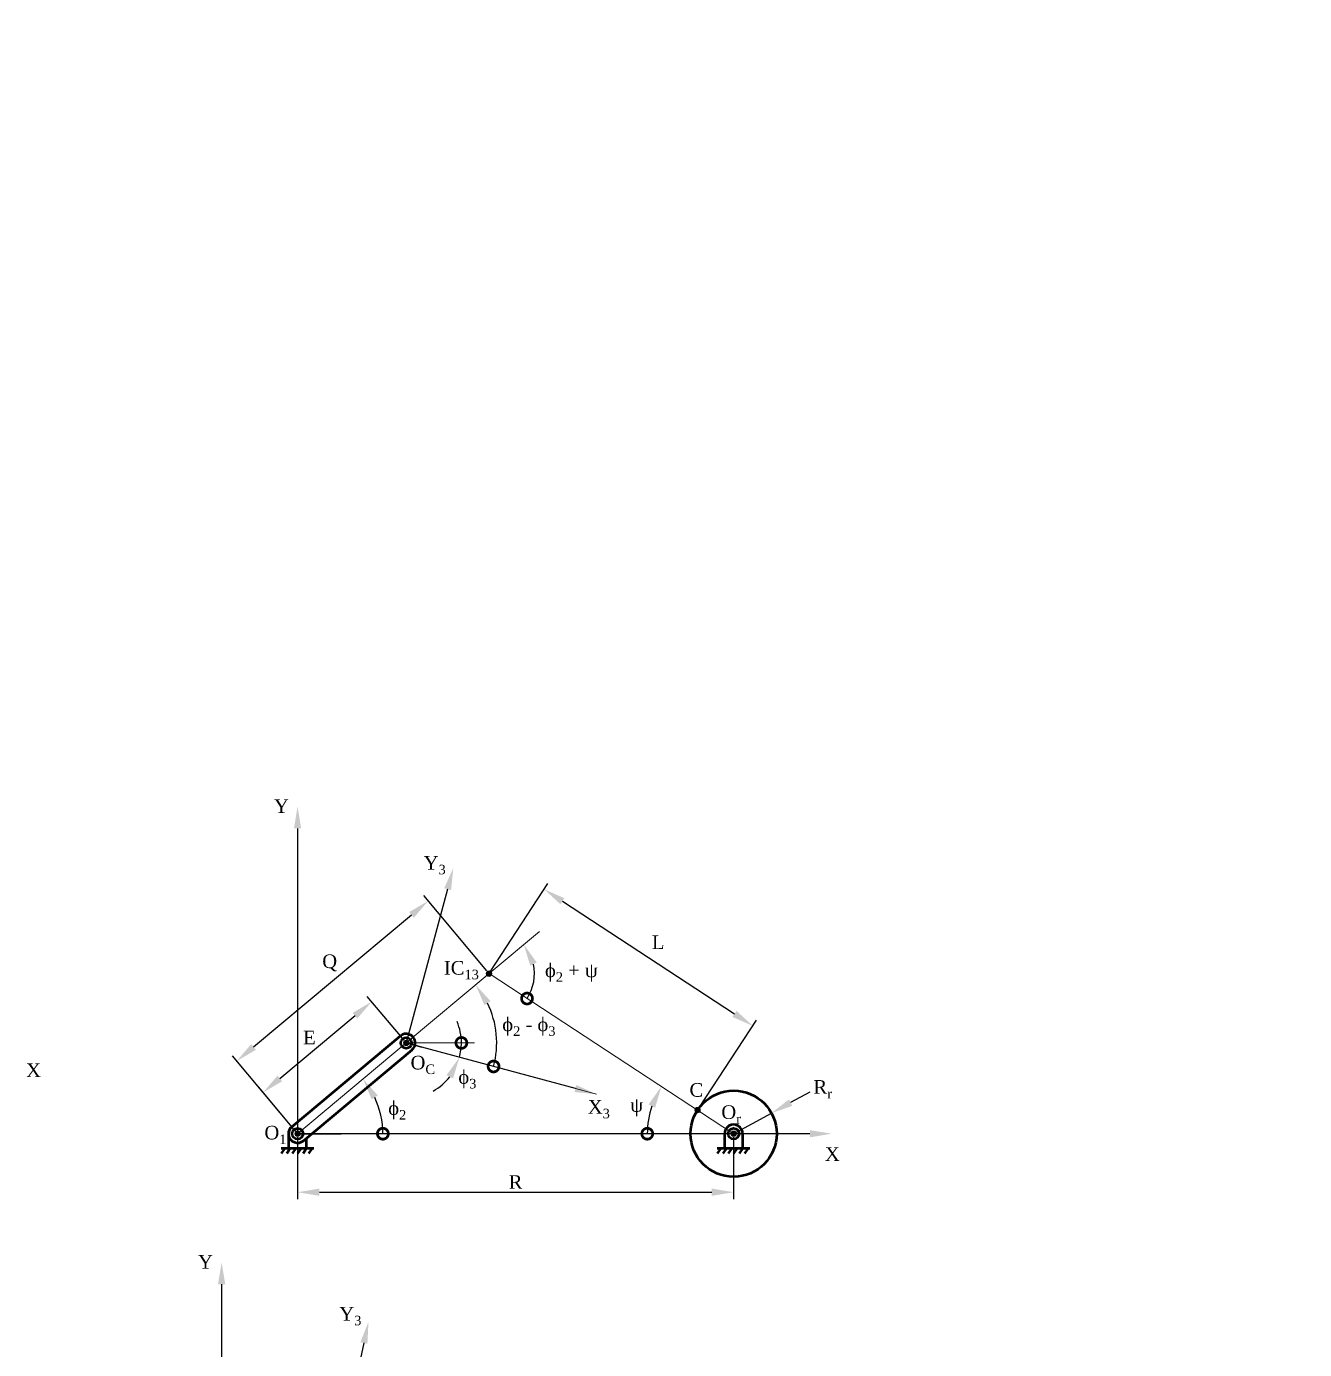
# Model space of a CAD drawing. Header units: millimetres. Extents: x -627 to 1823, y -1195 to 1759.
# Drawn here: x 690.7 to 925.2, y -16.5 to 226.1 of the extents above; entities that cross this region are included whole.
import ezdxf
from ezdxf import colors
from ezdxf.entities.mleader import LeaderData, LeaderLine
from ezdxf.math import Vec2, Vec3

# ---------------------------------------------------------------- set-up
doc = ezdxf.new("R2010")
doc.units = ezdxf.units.MM
for name, color, linetype, lineweight in [('coordinate', 7, 'Continuous', 20), ('DIM', 7, 'Continuous', 20), ('PROFILE', 7, 'Continuous', 50)]:
    doc.layers.add(name, color=color, linetype=linetype, lineweight=lineweight)
doc.styles.get("Standard").update_dxf_attribs({"font": 'arial.ttf'})
doc.styles.add('可註解', font='arial.ttf')
doc.dimstyles.new('凸輪專題用', dxfattribs={"dimtxt": 2.5, "dimasz": 8, "dimexe": 1.25, "dimexo": 0.625, "dimtad": 1, "dimtxsty": 'Standard', "dimcen": 0, "dimadec": 0, "dimazin": 0, "dimtfac": 1, "dimtmove": 0, "dimatfit": 3, "dimfxl": 1, "dimarcsym": 0})

# ---------------------------------------------------------------- blocks, each defined once
blk = doc.blocks.new('_DotSmall')
at = {"color": 0, "linetype": 'ByBlock', "const_width": 0.5}
blk.add_lwpolyline([(-0.0625, 0, 1), (0.0625, 0, 1)], format="xyb", close=True, dxfattribs=at)
blk = doc.blocks.new('*D47')
at = {"layer": 'Defpoints', "color": 0, "transparency": 16777216}
for p in [(746.44, -43.89), (741.74, -56.95), (726.51, -60.55), (726.51, -60.55), (806.51, -60.55)]:
    blk.add_point(p, dxfattribs=at)
at = {"layer": 'DIM', "color": 0, "lineweight": -2, "transparency": 16777216}
blk.add_arc((726.51, -60.55), 15.65, 360, 25.2136, dxfattribs=at)
at = {"layer": 'DIM', "color": 0, "transparency": 16777216}
blk.add_solid([(740.11, -54.24), (741.23, -53.52), (738.52, -50.51)], dxfattribs=at)
at = {"layer": 'DIM', "color": 0, "lineweight": -2, "transparency": 16777216, "xscale": 4, "yscale": 4, "zscale": 4, "rotation": 269.9999999999999}
blk.add_blockref('_DotSmall', (742.16, -60.55), dxfattribs=at)
blk = doc.blocks.new('*D49')
at = {"layer": 'Defpoints', "color": 0, "transparency": 16777216}
for p in [(1743.38, 49.45), (1738.68, 36.39), (1723.45, 32.79), (1723.45, 32.79), (1803.45, 32.79)]:
    blk.add_point(p, dxfattribs=at)
at = {"layer": 'DIM', "color": 0, "lineweight": -2, "transparency": 16777216}
blk.add_arc((1723.45, 32.79), 15.65, 0, 25.2136, dxfattribs=at)
at = {"layer": 'DIM', "color": 0, "transparency": 16777216}
blk.add_solid([(1737.05, 39.1), (1738.17, 39.82), (1735.46, 42.83)], dxfattribs=at)
at = {"layer": 'DIM', "color": 0, "lineweight": -2, "transparency": 16777216, "xscale": 4, "yscale": 4, "zscale": 4, "rotation": 270.0000000000001}
blk.add_blockref('_DotSmall', (1739.1, 32.79), dxfattribs=at)
blk = doc.blocks.new('*D51')
at = {"layer": 'Defpoints', "color": 0, "transparency": 16777216}
for p in [(1811.56, 67.13), (1758.58, 62.16), (1755.26, 54.49), (1743.38, 49.45), (1743.38, 49.45)]:
    blk.add_point(p, dxfattribs=at)
at = {"layer": 'DIM', "color": 0, "lineweight": -2, "transparency": 16777216}
blk.add_arc((1743.38, 49.45), 12.91, 14.5346, 22.0696, dxfattribs=at)
at = {"layer": 'DIM', "color": 0, "transparency": 16777216}
blk.add_solid([(1754.77, 53.96), (1755.91, 54.65), (1753.28, 57.73)], dxfattribs=at)
at = {"layer": 'DIM', "color": 0, "lineweight": -2, "transparency": 16777216, "xscale": 4, "yscale": 4, "zscale": 4, "rotation": 284.5345874168744}
blk.add_blockref('_DotSmall', (1755.88, 52.69), dxfattribs=at)
blk = doc.blocks.new('*D52')
at = {"layer": 'Defpoints', "color": 0, "transparency": 16777216}
for p in [(1811.56, 67.13), (1766.61, 51.42), (1743.38, 49.45), (1743.38, 49.45), (1769.51, 49.45)]:
    blk.add_point(p, dxfattribs=at)
at = {"layer": 'DIM', "color": 0, "lineweight": -2, "transparency": 16777216}
blk.add_arc((1743.38, 49.45), 23.31, 360, 4.6912, dxfattribs=at)
at = {"layer": 'DIM', "color": 0, "transparency": 16777216}
blk.add_solid([(1765.96, 51.25), (1767.27, 51.47), (1765.95, 55.3)], dxfattribs=at)
at = {"layer": 'DIM', "color": 0, "lineweight": -2, "transparency": 16777216, "xscale": 4, "yscale": 4, "zscale": 4, "rotation": 269.9999999999999}
blk.add_blockref('_DotSmall', (1766.69, 49.45), dxfattribs=at)
blk = doc.blocks.new('*D54')
at = {"layer": 'Defpoints', "color": 0, "transparency": 16777216}
for p in [(761.64, -31.18), (768.79, -41.86), (746.44, -43.89), (746.44, -43.89), (807.63, -57.1)]:
    blk.add_point(p, dxfattribs=at)
at = {"layer": 'DIM', "color": 0, "lineweight": -2, "transparency": 16777216}
blk.add_line((762.12, -30.78), (764.61, -28.69), dxfattribs=at)
blk.add_arc((746.44, -43.89), 22.43, 347.8121, 29.6673, dxfattribs=at)
at = {"layer": 'DIM', "color": 0, "transparency": 16777216}
blk.add_solid([(765.39, -33.16), (766.48, -32.4), (763.65, -29.5)], dxfattribs=at)
at = {"layer": 'DIM', "color": 0, "lineweight": -2, "transparency": 16777216, "xscale": 4, "yscale": 4, "zscale": 4, "rotation": 257.8121147853838}
blk.add_blockref('_DotSmall', (768.37, -48.62), dxfattribs=at)
blk = doc.blocks.new('*D58')
at = {"layer": 'Defpoints', "color": 0, "transparency": 16777216}
for p in [(760.37, 39.71), (755.67, 26.65), (740.44, 23.05), (740.44, 23.05), (820.44, 23.05)]:
    blk.add_point(p, dxfattribs=at)
at = {"layer": 'DIM', "color": 0, "lineweight": -2, "transparency": 16777216}
blk.add_arc((740.44, 23.05), 15.65, 360, 25.2136, dxfattribs=at)
at = {"layer": 'DIM', "color": 0, "transparency": 16777216}
blk.add_solid([(754.04, 29.36), (755.16, 30.08), (752.45, 33.09)], dxfattribs=at)
at = {"layer": 'DIM', "color": 0, "lineweight": -2, "transparency": 16777216, "xscale": 4, "yscale": 4, "zscale": 4, "rotation": 269.9999999999999}
blk.add_blockref('_DotSmall', (756.09, 23.05), dxfattribs=at)
blk = doc.blocks.new('*D59')
at = {"layer": 'Defpoints', "color": 0, "transparency": 16777216}
for p in [(784.82, 60.15), (775.57, 52.42), (775.57, 52.42), (783.8, 51.14), (820.44, 23.05)]:
    blk.add_point(p, dxfattribs=at)
at = {"layer": 'DIM', "color": 0, "lineweight": -2, "transparency": 16777216}
blk.add_arc((775.57, 52.42), 8.33, 326.7967, 12.1247, dxfattribs=at)
at = {"layer": 'DIM', "color": 0, "transparency": 16777216}
blk.add_solid([(783.12, 53.88), (784.32, 54.46), (781.96, 57.76)], dxfattribs=at)
at = {"layer": 'DIM', "color": 0, "lineweight": -2, "transparency": 16777216, "xscale": 4, "yscale": 4, "zscale": 4, "rotation": 236.7967224237234}
blk.add_blockref('_DotSmall', (782.54, 47.85), dxfattribs=at)
blk = doc.blocks.new('*D60')
at = {"layer": 'Defpoints', "color": 0, "transparency": 16777216}
for p in [(775.57, 52.42), (805.77, 29.02), (740.44, 23.05), (820.44, 23.05), (820.44, 23.05)]:
    blk.add_point(p, dxfattribs=at)
at = {"layer": 'DIM', "color": 0, "lineweight": -2, "transparency": 16777216}
blk.add_arc((820.44, 23.05), 15.84, 161.3074, 180, dxfattribs=at)
at = {"layer": 'DIM', "color": 0, "transparency": 16777216}
blk.add_solid([(804.84, 28.42), (806.04, 27.83), (807.19, 31.72)], dxfattribs=at)
at = {"layer": 'DIM', "color": 0, "lineweight": -2, "transparency": 16777216, "xscale": 4, "yscale": 4, "zscale": 4, "rotation": 270.0000000000001}
blk.add_blockref('_DotSmall', (804.6, 23.05), dxfattribs=at)
blk = doc.blocks.new('*D61')
at = {"layer": 'Defpoints', "color": 0, "transparency": 16777216}
for p in [(754.05, 47.28), (760.37, 39.71), (740.44, 23.05)]:
    blk.add_point(p, dxfattribs=at)
at = {"layer": 'DIM', "color": 0, "lineweight": -2, "transparency": 16777216}
for p, q in [((759.97, 40.19), (753.24, 48.24)), ((737.19, 33.18), (750.98, 44.71)), ((740.04, 23.53), (733.31, 31.57))]:
    blk.add_line(p, q, dxfattribs=at)
at = {"layer": 'DIM', "color": 0, "transparency": 16777216}
for points in [[(750.55, 45.22), (751.41, 44.2), (754.05, 47.28)], [(736.76, 33.69), (737.61, 32.67), (734.12, 30.62)]]:
    blk.add_solid(points, dxfattribs=at)
at = {"layer": 'DIM', "color": 0, "transparency": 16777216, "insert": (742.85, 40.36), "char_height": 2.5, "attachment_point": 5, "rotation": 39.8965}
blk.add_mtext('{\\fTimes New Roman|b0|i0|c0|p18; }', dxfattribs=at)
blk = doc.blocks.new('*D55')
at = {"layer": 'Defpoints', "color": 0, "transparency": 16777216}
for p in [(764.42, 65.76), (775.57, 52.42), (740.44, 23.05)]:
    blk.add_point(p, dxfattribs=at)
at = {"layer": 'DIM', "color": 0, "lineweight": -2, "transparency": 16777216}
for p, q in [((775.17, 52.9), (763.61, 66.72)), ((732.36, 38.96), (761.35, 63.19)), ((740.04, 23.53), (728.49, 37.35))]:
    blk.add_line(p, q, dxfattribs=at)
at = {"layer": 'DIM', "color": 0, "transparency": 16777216}
for points in [[(760.92, 63.7), (761.78, 62.68), (764.42, 65.76)], [(731.93, 39.47), (732.79, 38.44), (729.29, 36.39)]]:
    blk.add_solid(points, dxfattribs=at)
at = {"layer": 'DIM', "color": 0, "transparency": 16777216, "insert": (746.77, 53.45), "char_height": 2.5, "attachment_point": 5, "rotation": 39.8965}
blk.add_mtext('{\\fTimes New Roman|b0|i0|c0|p18; }', dxfattribs=at)
blk = doc.blocks.new('*D56')
at = {"layer": 'Defpoints', "color": 0, "transparency": 16777216}
for p in [(740.44, 23.05), (820.44, 23.05), (820.44, 12.32)]:
    blk.add_point(p, dxfattribs=at)
at = {"layer": 'DIM', "color": 0, "lineweight": -2, "transparency": 16777216}
for p, q in [((740.44, 22.43), (740.44, 11.07)), ((820.44, 22.43), (820.44, 11.07)), ((744.44, 12.32), (816.44, 12.32))]:
    blk.add_line(p, q, dxfattribs=at)
at = {"layer": 'DIM', "color": 0, "transparency": 16777216}
for points in [[(744.44, 12.99), (744.44, 11.66), (740.44, 12.32)], [(816.44, 12.99), (816.44, 11.66), (820.44, 12.32)]]:
    blk.add_solid(points, dxfattribs=at)
at = {"layer": 'DIM', "color": 0, "transparency": 16777216, "insert": (780.44, 14.2), "char_height": 2.5, "attachment_point": 5}
blk.add_mtext('{\\fTimes New Roman|b0|i0|c0|p18;R} ', dxfattribs=at)
blk = doc.blocks.new('*D57')
at = {"layer": 'Defpoints', "color": 0, "transparency": 16777216}
for p in [(827.38, 26.83), (820.44, 23.05)]:
    blk.add_point(p, dxfattribs=at)
at = {"layer": 'DIM', "color": 0, "lineweight": -2, "transparency": 16777216}
for p, q in [((834.4, 30.66), (830.89, 28.75)), ((820.44, 23.05), (827.38, 26.83))]:
    blk.add_line(p, q, dxfattribs=at)
at = {"layer": 'DIM', "color": 0, "transparency": 16777216}
blk.add_solid([(830.57, 29.33), (831.21, 28.16), (827.38, 26.83)], dxfattribs=at)
blk = doc.blocks.new('*D62')
at = {"layer": 'Defpoints', "color": 0, "transparency": 16777216}
for p in [(775.57, 52.42), (760.37, 39.71), (760.37, 39.71), (776.95, 40.65), (795.3, 30.3)]:
    blk.add_point(p, dxfattribs=at)
at = {"layer": 'DIM', "color": 0, "lineweight": -2, "transparency": 16777216}
blk.add_arc((760.37, 39.71), 16.61, 344.9147, 26.0608, dxfattribs=at)
at = {"layer": 'DIM', "color": 0, "transparency": 16777216}
blk.add_solid([(774.73, 46.64), (775.85, 47.37), (773.11, 50.36)], dxfattribs=at)
at = {"layer": 'DIM', "color": 0, "lineweight": -2, "transparency": 16777216, "xscale": 4, "yscale": 4, "zscale": 4, "rotation": 254.9147327867578}
blk.add_blockref('_DotSmall', (776.4, 35.39), dxfattribs=at)
blk = doc.blocks.new('*D63')
at = {"layer": 'Defpoints', "color": 0, "transparency": 16777216}
for p in [(760.37, 39.71), (760.37, 39.71), (772.9, 39.71), (770.46, 38.83), (795.3, 30.3)]:
    blk.add_point(p, dxfattribs=at)
at = {"layer": 'DIM', "color": 0, "lineweight": -2, "transparency": 16777216}
for start, end in [(360, 22.7794), (344.9147, 360), (299.3559, 322.1353)]:
    blk.add_arc((760.37, 39.71), 10.13, start, end, dxfattribs=at)
at = {"layer": 'DIM', "color": 0, "transparency": 16777216}
blk.add_solid([(767.77, 33.79), (768.96, 33.2), (770.15, 37.08)], dxfattribs=at)
at = {"layer": 'DIM', "color": 0, "lineweight": -2, "transparency": 16777216, "xscale": 4, "yscale": 4, "zscale": 4, "rotation": 269.9999999999999}
blk.add_blockref('_DotSmall', (770.5, 39.71), dxfattribs=at)
blk = doc.blocks.new('*D64')
at = {"layer": 'Defpoints', "color": 0, "transparency": 16777216}
for p in [(775.57, 52.42), (823.95, 42.84), (813.83, 27.38)]:
    blk.add_point(p, dxfattribs=at)
at = {"layer": 'DIM', "color": 0, "lineweight": -2, "transparency": 16777216}
for p, q in [((775.91, 52.94), (786.37, 68.93)), ((789.04, 65.69), (820.6, 45.03)), ((814.17, 27.9), (824.63, 43.89))]:
    blk.add_line(p, q, dxfattribs=at)
at = {"layer": 'DIM', "color": 0, "transparency": 16777216}
for points in [[(789.4, 66.25), (788.67, 65.13), (785.69, 67.88)], [(820.97, 45.59), (820.24, 44.47), (823.95, 42.84)]]:
    blk.add_solid(points, dxfattribs=at)
blk = doc.blocks.new('*D199')
at = {"layer": 'Defpoints', "color": 0, "transparency": 16777216}
for p in [(763.67, -158.43), (754.94, -165.73), (763.27, -167.02), (730.62, -186.06), (826.73, -212.71)]:
    blk.add_point(p, dxfattribs=at)
at = {"layer": 'DIM', "color": 0, "lineweight": -2, "transparency": 16777216}
blk.add_arc((754.94, -165.73), 8.43, 326.7967, 355.3003, dxfattribs=at)
at = {"layer": 'DIM', "color": 0, "transparency": 16777216}
blk.add_solid([(762.32, -166.74), (764.36, -166.1), (761.41, -160.32)], dxfattribs=at)
at = {"layer": 'DIM', "color": 0, "lineweight": -2, "transparency": 16777216, "xscale": 6.4, "yscale": 6.4, "zscale": 6.4, "rotation": 236.7967224237233}
blk.add_blockref('_DotSmall', (761.99, -170.35), dxfattribs=at)
blk = doc.blocks.new('*D205')
at = {"layer": 'Defpoints', "color": 0, "transparency": 16777216}
for p in [(1130.12, -289.58), (1121.26, -296.99), (1121.26, -296.99), (1130.32, -299.06), (1176.64, -342.25)]:
    blk.add_point(p, dxfattribs=at)
at = {"layer": 'DIM', "color": 0, "lineweight": -2, "transparency": 16777216}
blk.add_arc((1121.26, -296.99), 9.29, 320.7373, 359.5981, dxfattribs=at)
at = {"layer": 'DIM', "color": 0, "transparency": 16777216}
blk.add_solid([(1129.55, -297.41), (1131.55, -296.69), (1128.39, -291.03)], dxfattribs=at)
at = {"layer": 'DIM', "color": 0, "lineweight": -2, "transparency": 16777216, "xscale": 6.4, "yscale": 6.4, "zscale": 6.4, "rotation": 230.7373248420033}
blk.add_blockref('_DotSmall', (1128.45, -302.87), dxfattribs=at)
blk = doc.blocks.new('*D214')
at = {"layer": 'Defpoints', "color": 0, "transparency": 16777216}
for p in [(1267.03, -678.4), (1094.27, -715.44), (1094.27, -715.44), (1107.99, -714.48), (1121.66, -715.44)]:
    blk.add_point(p, dxfattribs=at)
at = {"layer": 'DIM', "color": 0, "lineweight": -2, "transparency": 16777216}
for start, end in [(39.0115, 65.9197), (0, 12.1034), (333.0919, 0)]:
    blk.add_arc((1094.27, -715.44), 13.75, start, end, dxfattribs=at)
at = {"layer": 'DIM', "color": 0, "transparency": 16777216}
blk.add_solid([(1105.92, -706.33), (1103.99, -707.25), (1107.72, -712.56)], dxfattribs=at)
at = {"layer": 'DIM', "color": 0, "lineweight": -2, "transparency": 16777216, "xscale": 6.4, "yscale": 6.4, "zscale": 6.4, "rotation": 90.00000000000004}
blk.add_blockref('_DotSmall', (1108.02, -715.44), dxfattribs=at)
blk = doc.blocks.new('*D218')
at = {"layer": 'Defpoints', "color": 0, "transparency": 16777216}
for p in [(1212.31, -677.75), (1158.13, -695.37), (1113.4, -698.45), (1113.4, -698.45), (1161.06, -698.45)]:
    blk.add_point(p, dxfattribs=at)
at = {"layer": 'DIM', "color": 0, "lineweight": -2, "transparency": 16777216}
blk.add_arc((1113.4, -698.45), 44.83, 0, 3.6337, dxfattribs=at)
at = {"layer": 'DIM', "color": 0, "transparency": 16777216}
blk.add_solid([(1157.09, -695.75), (1159.2, -695.47), (1157.28, -689.27)], dxfattribs=at)
at = {"layer": 'DIM', "color": 0, "lineweight": -2, "transparency": 16777216, "xscale": 6.4, "yscale": 6.4, "zscale": 6.4, "rotation": 270}
blk.add_blockref('_DotSmall', (1158.23, -698.45), dxfattribs=at)
blk = doc.blocks.new('*D223')
at = {"layer": 'Defpoints', "color": 0, "transparency": 16777216}
for p in [(359.03, -797.74), (294.5, -820.01), (248.87, -823.52), (248.87, -823.52), (302.9, -823.52)]:
    blk.add_point(p, dxfattribs=at)
at = {"layer": 'DIM', "color": 0, "lineweight": -2, "transparency": 16777216}
blk.add_arc((248.87, -823.52), 45.77, 0, 5.15, dxfattribs=at)
at = {"layer": 'DIM', "color": 0, "transparency": 16777216}
blk.add_solid([(293.4, -819.58), (295.51, -819.24), (293.43, -813.09)], dxfattribs=at)
at = {"layer": 'DIM', "color": 0, "lineweight": -2, "transparency": 16777216, "xscale": 6.4, "yscale": 6.4, "zscale": 6.4, "rotation": 270.0000000000001}
blk.add_blockref('_DotSmall', (294.64, -823.52), dxfattribs=at)
blk = doc.blocks.new('*D224')
at = {"layer": 'Defpoints', "color": 0, "transparency": 16777216}
for p in [(404.31, -812.13), (286.84, -844.21), (237.51, -847.67), (237.51, -847.67), (291.55, -847.67)]:
    blk.add_point(p, dxfattribs=at)
at = {"layer": 'DIM', "color": 0, "lineweight": -2, "transparency": 16777216}
blk.add_arc((237.51, -847.67), 49.44, 360, 4.6065, dxfattribs=at)
at = {"layer": 'DIM', "color": 0, "transparency": 16777216}
blk.add_solid([(285.74, -843.85), (287.85, -843.54), (285.87, -837.36)], dxfattribs=at)
at = {"layer": 'DIM', "color": 0, "lineweight": -2, "transparency": 16777216, "xscale": 6.4, "yscale": 6.4, "zscale": 6.4, "rotation": 269.9999999999999}
blk.add_blockref('_DotSmall', (286.96, -847.67), dxfattribs=at)

msp = doc.modelspace()

# ---------------------------------------------------------------- hatches: boundary and pattern name
at = {"layer": 'DIM'}
h = msp.add_hatch(color=256, dxfattribs=at)
h.dxf.hatch_style = 1
h.paths.add_polyline_path([(775.068, 52.418, 0.1758613), (775.185, 52.097), (775.568, 52.418), (775.952, 52.739, 0.7008809)])
h.paths.add_polyline_path([(775.568, 52.418), (775.185, 52.097, 0.5034958), (775.987, 52.144)])
h.paths.add_polyline_path([(776.068, 52.418, 0.1758613), (775.952, 52.739), (775.568, 52.418), (775.987, 52.144, 0.1458988)])
h = msp.add_hatch(color=256, dxfattribs=at)
h.dxf.hatch_style = 1
h.paths.add_polyline_path([(760.871, 39.713), (760.371, 39.713), (759.988, 39.392, 0.7008809)])
h.paths.add_polyline_path([(760.274, 40.203, 0.3582298), (759.871, 39.713, 0.1758613), (759.988, 39.392), (760.371, 39.713)])
h.paths.add_polyline_path([(760.755, 40.034, 0.2738851), (760.274, 40.203), (760.371, 39.713)])
h.paths.add_polyline_path([(760.862, 39.81, 0.1260307), (760.755, 40.034), (760.371, 39.713)])
h.paths.add_polyline_path([(760.862, 39.81), (760.371, 39.713), (760.871, 39.713, 0.0487501)])
h = msp.add_hatch(color=256, dxfattribs=at)
h.dxf.hatch_style = 1
h.paths.add_polyline_path([(814.116, 27.787, 0.4235122), (813.411, 27.652), (813.829, 27.378, -0.0158228)])
h.paths.add_polyline_path([(813.411, 27.652, 0.1458988), (813.329, 27.378, 0.2614579), (813.569, 26.951, -0.0158228), (813.829, 27.378)])
h.paths.add_polyline_path([(813.829, 27.378, 0.0158228), (813.569, 26.951, 0.4049756), (814.248, 27.104)])
h.paths.add_polyline_path([(814.116, 27.787, 0.0158228), (813.829, 27.378), (814.248, 27.104, 0.1458988), (814.329, 27.378, 0.2446231)])
h = msp.add_hatch(color=256, dxfattribs=at)
h.dxf.hatch_style = 1
h.paths.add_polyline_path([(740.441, 23.551, 0.4142136), (739.941, 23.051, 1), (740.941, 23.051), (740.441, 23.051)])
h.paths.add_polyline_path([(740.825, 23.371, 0.2221686), (740.441, 23.551), (740.441, 23.051)], flags=17)
h.paths.add_polyline_path([(740.825, 23.371), (740.441, 23.051), (740.941, 23.051, 0.1758613)], flags=17)
h = msp.add_hatch(color=256, dxfattribs=at)
h.dxf.hatch_style = 1
h.paths.add_polyline_path([(820.023, 23.325), (820.441, 23.051), (820.941, 23.051, 0.7453548)])
h.paths.add_polyline_path([(820.023, 23.325, 0.1458988), (819.941, 23.051), (820.441, 23.051)])
h.paths.add_polyline_path([(820.941, 23.051), (820.441, 23.051), (819.941, 23.051, 1)])

# ---------------------------------------------------------------- linework, layer by layer
for p, q in [((775.568, 52.418), (784.822, 60.154)), ((760.371, 39.713), (775.568, 52.418)), ((775.568, 52.418), (820.441, 23.051)), ((740.441, 23.051), (760.371, 39.713)), ((740.441, 23.051), (760.371, 39.713)), ((760.371, 39.713), (772.898, 39.713)), ((760.371, 39.713), (795.296, 30.299)), ((740.441, 23.051), (820.441, 23.051))]:
    msp.add_line(p, q, dxfattribs=at)
for centre in [(775.568, 52.418), (760.371, 39.713), (813.829, 27.378), (740.441, 23.051), (820.441, 23.051)]:
    msp.add_circle(centre, 0.5, dxfattribs=at)
at = {"layer": 'PROFILE'}
for p, q in [((739.372, 24.329), (759.302, 40.992)), ((741.51, 21.772), (761.44, 38.434)), ((738.774, 23.051), (738.774, 20.384)), ((742.108, 20.384), (742.108, 22.272)), ((818.774, 23.051), (818.774, 20.384)), ((822.108, 20.384), (822.108, 23.051)), ((737.441, 20.384), (743.441, 20.384)), ((738.106, 20.384), (737.45, 19.397)), ((739.106, 20.384), (738.45, 19.397)), ((740.106, 20.384), (739.45, 19.397)), ((741.106, 20.384), (740.45, 19.397)), ((742.106, 20.384), (741.45, 19.397)), ((743.106, 20.384), (742.45, 19.397)), ((817.441, 20.384), (823.441, 20.384)), ((818.106, 20.384), (817.45, 19.397)), ((819.106, 20.384), (818.45, 19.397)), ((820.106, 20.384), (819.45, 19.397)), ((821.106, 20.384), (820.45, 19.397)), ((822.106, 20.384), (821.45, 19.397)), ((823.106, 20.384), (822.45, 19.397))]:
    msp.add_line(p, q, dxfattribs=at)
for centre, radius in [((760.371, 39.713), 1), ((820.441, 23.051), 7.902), ((740.441, 23.051), 1), ((820.441, 23.051), 1)]:
    msp.add_circle(centre, radius, dxfattribs=at)
for centre, start, end in [((760.371, 39.713), 309.53411, 130.25884), ((740.441, 23.051), 129.89647, 181.86182), ((740.441, 23.051), 129.89647, 309.89647), ((820.441, 23.051), 358.13818, 181.86182)]:
    msp.add_arc(centre, 1.667, start, end, dxfattribs=at)

# ---------------------------------------------------------------- texts
at = {"layer": 'DIM', "char_height": 2.5, "attachment_point": 1}
for s, insert, width in [('{\\fTimes New Roman|b0|i0|c0|p18;Y}', (736.118, 84.4), 5.77572), ('\\A1;{\\fTimes New Roman|b0|i0|c0|p18;Y\\H0.7x;\\S^ 3;}', (763.578, 73.982), 5.77572), ('\\A1;{\\fTimes New Roman|b0|i0|c0|p18;ϕ\\H0.7x;\\S^ 2;\\H1.42857x; - ϕ\\H0.7x;\\S^ 3;}', (778, 44.357), 10.12572), ('\\A1;{\\fTimes New Roman|b0|i0|c0|p18;X}', (690.632, 35.938), 51.01778), ('\\A1;{\\fTimes New Roman|b0|i0|c0|p18;X\\H0.7x;\\S^ 3;}', (793.687, 29.232), 51.01778), ('\\A1;{\\fTimes New Roman|b0|i0|c0|p18;X}', (837.196, 20.566), 51.01778), ('{\\fTimes New Roman|b0|i0|c0|p18;Y}', (722.189, 0.801), 5.77572), ('\\A1;{\\fTimes New Roman|b0|i0|c0|p18;Y\\H0.7x;\\S^ 3;}', (748.104, -8.736), 5.77572)]:
    msp.add_mtext(s, dxfattribs=dict(at, insert=insert, width=width))
for s, width, insert in [('{\\fTimes New Roman|b0|i0|c0|p18;L}', 0.88265, (805.443, 59.426)), ('{\\fTimes New Roman|b0|i0|c0|p18;Q}', 0.05075, (744.974, 55.941)), ('\\A1;{\\fTimes New Roman|b0|i0|c0|p18;ϕ\\H0.7x;\\S^ 2;\\H1.42857x; + ψ}', 11.03533, (785.833, 54.265)), ('\\A1;{\\fTimes New Roman|b0|i0|c0|p18;ϕ\\H0.7x;\\S^ 3;}', 0.9959, (769.94, 34.712)), ('{\\fTimes New Roman|b0|i0|c0|p18;C}', 9.74544, (812.345, 32.334)), ('\\A1;{\\fTimes New Roman|b0|i0|c0|p18;R\\H0.7x;\\S^ r;}', 0.45085, (835.095, 32.887)), ('\\A1;{\\fTimes New Roman|b0|i0|c0|p18;ϕ\\H0.7x;\\S^ 2;}', 4.45805, (757.078, 29)), ('{\\fTimes New Roman|b0|i0|c0|p18;ψ}', 3.81531, (801.474, 29.575)), ('\\A1;{\\fTimes New Roman|b0|i0|c0|p18;O\\H0.7x;\\S^ r;}', 1.61204, (818.188, 28.264))]:
    msp.add_mtext_dynamic_manual_height_columns(s, width=width, gutter_width=12.5, heights=[0], dxfattribs=dict(at, insert=insert))
at = {"layer": 'DIM', "char_height": 2.5, "attachment_point": 1, "style": '可註解'}
for s, insert in [('\\A1;{\\fTimes New Roman|b0|i0|c0|p18;IC\\H0.7x;\\S^ 13;}', (767.285, 54.729)), ('\\A1;{\\fTimes New Roman|b0|i0|c0|p18;O\\H0.7x;\\S^ C;}', (761.17, 37.349)), ('\\A1;{\\fTimes New Roman|b0|i0|c0|p18;O\\H0.7x;\\S^ 1;}', (734.358, 24.507))]:
    msp.add_mtext(s, dxfattribs=dict(at, insert=insert))
at = {"layer": 'DIM', "insert": (741.46, 41.951), "char_height": 2.5, "attachment_point": 1}
msp.add_mtext('{\\fTimes New Roman|b0|i0|c0|p18;E}', dxfattribs=at)

# ---------------------------------------------------------------- dimensions: what is measured, and where the dimension line sits
at = {"layer": 'DIM'}
for base, line1, line2, override, picture, middle in [((1766.609, 51.421), ((1743.38, 49.453), (1811.559, 67.129)), ((1743.38, 49.453), (1769.507, 49.453)), {"dimasz": 4, "dimblk1": 'DotSmall', "dimsah": 1}, '*D52', (172.465, 1758.922)), ((1738.682, 36.391), ((1723.45, 32.791), (1803.45, 32.791)), ((1723.45, 32.791), (1743.38, 49.453)), {"dimasz": 4, "dimblk1": 'DotSmall', "dimsah": 1}, '*D49', (558.981, 1646.779)), ((1755.263, 54.494), ((1743.38, 49.453), (1758.578, 62.158)), ((1743.38, 49.453), (1811.559, 67.129)), {"dimasz": 4, "dimblk1": 'DotSmall', "dimsah": 1}, '*D51', (754.289, 1585.865)), ((1130.317, -299.056), ((1121.261, -296.986), (1130.123, -289.576)), ((1176.638, -342.251), (1121.261, -296.986)), {"dimasz": 6.4, "dimblk1": 'DotSmall', "dimsah": 1}, '*D205', (305.303, 1128.645)), ((1158.128, -695.37), ((1113.4, -698.45), (1212.307, -677.752)), ((1113.4, -698.45), (1161.059, -698.45)), {"dimasz": 6.4, "dimblk1": 'DotSmall', "dimsah": 1}, '*D218', (810.918, 1080.376)), ((1107.99, -714.476), ((1267.033, -678.395), (1094.27, -715.443)), ((1094.27, -715.443), (1121.659, -715.443)), {"dimasz": 6.4, "dimblk1": 'DotSmall', "dimsah": 1}, '*D214', (827.305, 1026.491)), ((783.803, 51.138), ((775.568, 52.418), (820.441, 23.051)), ((775.568, 52.418), (784.822, 60.154)), {"dimasz": 4, "dimblk1": 'DotSmall', "dimsah": 1}, '*D59', (-8.813, 785.452)), ((776.95, 40.652), ((760.371, 39.713), (775.568, 52.418)), ((760.371, 39.713), (795.296, 30.299)), {"dimasz": 4, "dimblk1": 'DotSmall', "dimsah": 1}, '*D62', (121.921, 767.542)), ((763.27, -167.023), ((730.62, -186.056), (763.669, -158.426)), ((754.936, -165.727), (826.732, -212.715)), {"dimasz": 6.4, "dimblk1": 'DotSmall', "dimsah": 1}, '*D199', (207.735, 752.218)), ((768.786, -41.863), ((746.442, -43.886), (807.633, -57.102)), ((746.442, -43.886), (761.64, -31.18)), {"dimasz": 4, "dimblk1": 'DotSmall', "dimsah": 1}, '*D54', (224.733, 736.396)), ((755.673, 26.651), ((740.441, 23.051), (820.441, 23.051)), ((740.441, 23.051), (760.371, 39.713)), {"dimasz": 4, "dimblk1": 'DotSmall', "dimsah": 1}, '*D58', (229.137, 719.426)), ((741.744, -56.948), ((726.512, -60.548), (806.512, -60.548)), ((726.512, -60.548), (746.442, -43.886)), {"dimasz": 4, "dimblk1": 'DotSmall', "dimsah": 1}, '*D47', (306.592, 677.811)), ((286.837, -844.209), ((237.514, -847.666), (404.305, -812.128)), ((237.514, -847.666), (291.551, -847.666)), {"dimasz": 6.4, "dimblk1": 'DotSmall', "dimsah": 1}, '*D224', (869.615, 196.809)), ((294.503, -820.014), ((359.027, -797.744), (248.865, -823.517)), ((248.865, -823.517), (302.903, -823.517)), {"dimasz": 6.4, "dimblk1": 'DotSmall', "dimsah": 1}, '*D223', (848.373, 198.539)), ((805.772, 29.018), ((775.568, 52.418), (820.441, 23.051)), ((740.441, 23.051), (820.441, 23.051)), {"dimasz": 4, "dimblk2": 'DotSmall', "dimsah": 1}, '*D60', (258.03, -763.892)), ((770.46, 38.825), ((760.371, 39.713), (772.898, 39.713)), ((760.371, 39.713), (795.296, 30.299)), {"dimasz": 4, "dimblk2": 'DotSmall', "dimsah": 1}, '*D63', (139.623, -758.697))]:
    dim = msp.add_angular_dim_2l(base=base, line1=line1, line2=line2, text=' ', dimstyle='凸輪專題用', override=override, dxfattribs=at)
    dim.commit()
    dim.dimension.update_dxf_attribs({"geometry": picture, "text_midpoint": middle})
dim = msp.add_aligned_dim(p1=(775.568, 52.418), p2=(813.829, 27.378), distance=18.48, text=' ', dimstyle='凸輪專題用', override={"dimasz": 4}, dxfattribs=at)
dim.commit()
dim.dimension.update_dxf_attribs({"geometry": '*D64', "text_midpoint": (804.819, 55.361)})
for base, p2, picture, middle in [((764.417, 65.757), (775.568, 52.418), '*D55', (747.973, 52.01)), ((754.046, 47.278), (760.371, 39.713), '*D61', (744.049, 38.92))]:
    dim = msp.add_linear_dim(base=base, p1=(740.441, 23.051), p2=p2, angle=39.89647, text='{\\fTimes New Roman|b0|i0|c0|p18; }', dimstyle='凸輪專題用', override={"dimasz": 4}, dxfattribs=at)
    dim.commit()
    dim.dimension.update_dxf_attribs({"geometry": picture, "text_midpoint": middle, "dimtype": 161})
dim = msp.add_radius_dim(center=(820.441, 23.051), mpoint=(827.379, 26.834), text=' ', dimstyle='凸輪專題用', override={"dimasz": 4}, dxfattribs=at)
dim.commit()
dim.dimension.update_dxf_attribs({"geometry": '*D57', "text_midpoint": (834.402, 30.663)})
dim = msp.add_linear_dim(base=(820.441, 12.323), p1=(740.441, 23.051), p2=(820.441, 23.051), text='{\\fTimes New Roman|b0|i0|c0|p18;R} ', dimstyle='凸輪專題用', override={"dimasz": 4}, dxfattribs=at)
dim.commit()
dim.dimension.update_dxf_attribs({"geometry": '*D56', "text_midpoint": (780.441, 12.323), "dimtype": 160})

# ---------------------------------------------------------------- leaders
at = {"layer": 'coordinate'}
ml = msp.add_multileader_mtext('Standard', dxfattribs=at)
ml.set_content('', color=256)
ml.set_leader_properties()
ml.build(insert=Vec2(0, 0))
ctx = ml.context
ctx.base_point, ctx.plane_origin = Vec3(748.441, 23.051), Vec3(740.441, 113.051)
notes = []
notes.append((ctx, [(0, (1, 1, 0), (740.441, 23.051), (1, 0), 8, [(0, [(740.441, 83.051)], 0, [])])]))
ctx.mtext.insert, ctx.mtext.flow_direction = Vec3(750.441, 25.051), 5
ml = msp.add_multileader_mtext('Standard', dxfattribs=at)
ml.set_content('', color=256)
ml.set_leader_properties()
ml.build(insert=Vec2(0, 0))
ctx = ml.context
ctx.base_point, ctx.char_height, ctx.landing_gap_size, ctx.plane_origin, ctx.plane_x_axis, ctx.plane_y_axis = Vec3(763.222, 38.944), 1.476, 0.738, Vec3(769.016, 71.786), Vec3(0.9655396, -0.2602562), Vec3(0.2602562, 0.9655396)
notes.append((ctx, [(0, (1, 1, 0), (760.371, 39.713), (0.9655396, -0.2602562), 2.953, [(0, [(769.016, 71.786)], 0, [])])]))
ctx.mtext.insert, ctx.mtext.text_direction, ctx.mtext.rotation, ctx.mtext.flow_direction = Vec3(764.127, 39.465), Vec3(0.9655396, -0.2602562), 6.0198977, 5
ml = msp.add_multileader_mtext('Standard', dxfattribs=at)
ml.set_content('', color=256)
ml.set_leader_properties()
ml.build(insert=Vec2(0, 0))
ctx = ml.context
ctx.base_point, ctx.plane_origin = Vec3(736.441, 23.051), Vec3(838.441, 23.051)
ctx.text_align_type = 2
notes.append((ctx, [(0, (1, 1, 0), (748.441, 23.051), (-1, 0), 8, [(0, [(838.441, 23.051)], 0, [])])]))
ctx.mtext.insert, ctx.mtext.alignment, ctx.mtext.flow_direction = Vec3(738.441, 25.051), 3, 5
ml = msp.add_multileader_mtext('Standard', dxfattribs=at)
ml.set_content('', color=256)
ml.set_leader_properties()
ml.build(insert=Vec2(0, 0))
ctx = ml.context
ctx.base_point, ctx.plane_origin = Vec3(734.512, -60.548), Vec3(726.512, 29.452)
notes.append((ctx, [(0, (1, 1, 0), (726.512, -60.548), (1, 0), 8, [(0, [(726.512, -0.548)], 0, [])])]))
ctx.mtext.insert, ctx.mtext.flow_direction = Vec3(736.512, -58.548), 5
ml = msp.add_multileader_mtext('Standard', dxfattribs=at)
ml.set_content('', color=256)
ml.set_leader_properties()
ml.build(insert=Vec2(0, 0))
ctx = ml.context
ctx.base_point, ctx.char_height, ctx.landing_gap_size, ctx.plane_origin, ctx.plane_x_axis, ctx.plane_y_axis = Vec3(749.328, -44.509), 1.476, 0.738, Vec3(753.457, -11.417), Vec3(0.9774458, -0.2111865), Vec3(0.2111865, 0.9774458)
notes.append((ctx, [(0, (1, 1, 0), (746.442, -43.886), (0.9774458, -0.2111865), 2.953, [(0, [(753.457, -11.417)], 0, [])])]))
ctx.mtext.insert, ctx.mtext.text_direction, ctx.mtext.rotation, ctx.mtext.flow_direction = Vec3(750.206, -43.944), Vec3(0.9774458, -0.2111865), 6.0703966, 5
at = {"layer": 'DIM'}
ml = msp.add_multileader_mtext('Standard', dxfattribs=at)
ml.set_content('', color=256)
ml.set_leader_properties()
ml.build(insert=Vec2(0, 0))
ctx = ml.context
ctx.base_point, ctx.char_height, ctx.landing_gap_size, ctx.plane_origin, ctx.plane_x_axis, ctx.plane_y_axis = Vec3(758.946, 40.097), 1.476, 0.738, Vec3(795.296, 30.299), Vec3(0.9655396, -0.2602562), Vec3(0.2602562, 0.9655396)
ctx.text_align_type = 2
notes.append((ctx, [(0, (1, 1, 0), (763.222, 38.944), (-0.9655396, 0.2602562), 2.953, [(0, [(795.296, 30.299)], 0, [])])]))
ctx.mtext.insert, ctx.mtext.text_direction, ctx.mtext.rotation, ctx.mtext.alignment, ctx.mtext.flow_direction = Vec3(759.851, 40.618), Vec3(0.9655396, -0.2602562), 6.0198977, 3, 5
for ctx, leaders in notes:
    for number, flags, end, landing, length, lines in leaders:
        leader = LeaderData()
        leader.index, (leader.has_last_leader_line, leader.has_dogleg_vector, leader.attachment_direction) = number, flags
        leader.last_leader_point, leader.dogleg_vector, leader.dogleg_length = Vec3(end), Vec3(landing), length
        for number, points, colour, breaks in lines:
            line = LeaderLine()
            line.index, line.vertices, line.color, line.breaks = number, Vec3.list(points), colors.encode_raw_color(colour), breaks
            leader.lines.append(line)
        ctx.leaders.append(leader)

doc.saveas('drawing.dxf')
